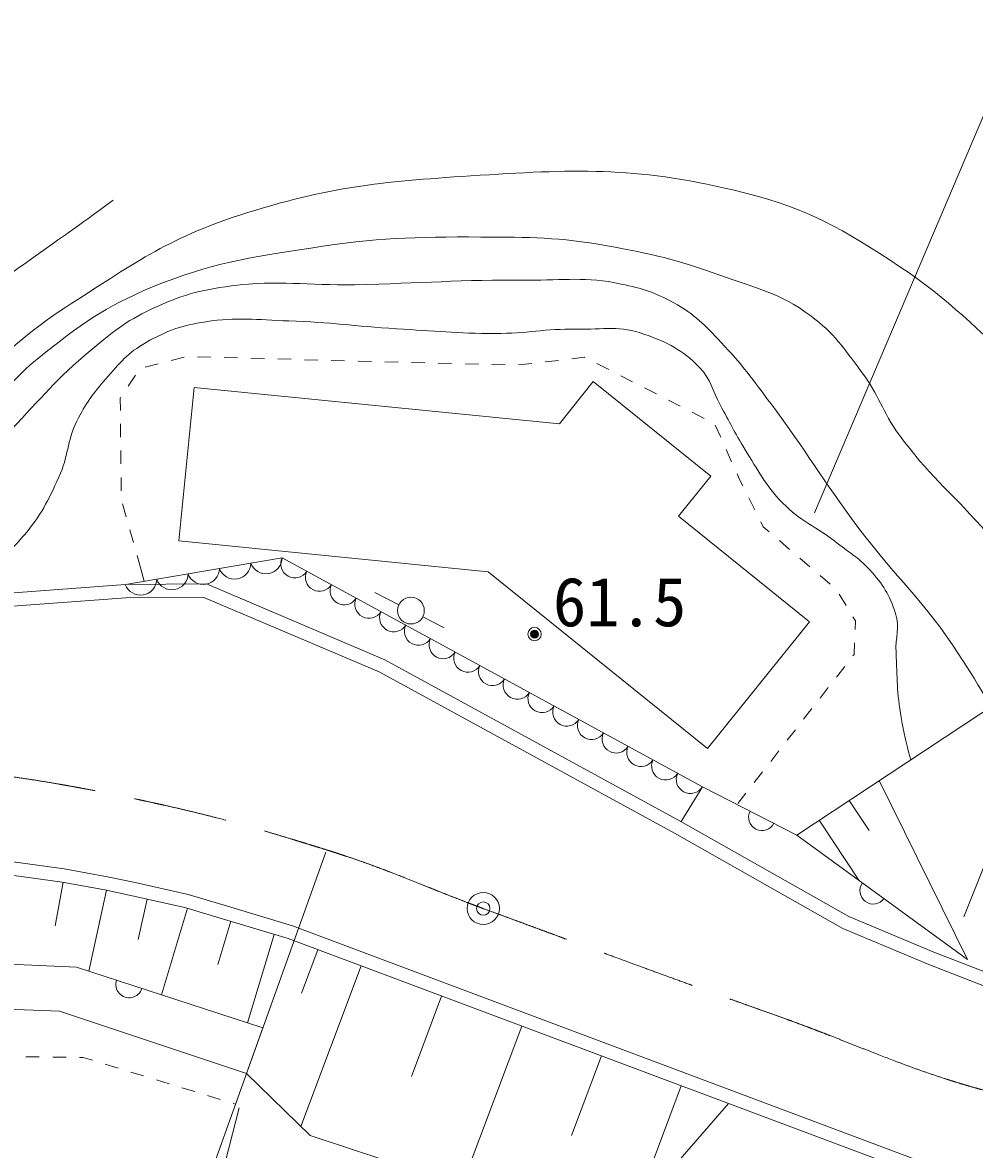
# Model space of a CAD drawing. Units: millimetres, scale not verified. Extents: x 40000 to 680000, y 20000 to 380000.
# Drawn here: x 150571 to 186140, y 266134 to 308260 of the extents above; entities that cross this region are included whole.
import ezdxf
from ezdxf.enums import TextEntityAlignment as Align

# ---------------------------------------------------------------- set-up
doc = ezdxf.new("R2010")
doc.units = ezdxf.units.MM
doc.header["$LTSCALE"] = 1000
doc.header["$PDMODE"] = 32
doc.header["$PDSIZE"] = 500
doc.linetypes.add('CHAIN', pattern=[18.5, 12, -1.5, 3.5, -1.5])
for name, color, linetype, lineweight in [('M-BGD', 7, 'Continuous', 13), ('M-BMK', 2, 'CHAIN', 13), ('M-BMK-SRVR', 3, 'Continuous', 13), ('M-STR-HTXT', 7, 'Continuous', 13)]:
    doc.layers.add(name, color=color, linetype=linetype, lineweight=lineweight)
doc.styles.add('ＭＳ ゴシック', font='')
doc.styles.get('ＭＳ ゴシック').set_extended_font_data('MS Gothic')

msp = doc.modelspace()

# ---------------------------------------------------------------- linework, layer by layer
at = {"layer": 'M-BGD'}
for p, q in [((156126, 295627), (156610, 295749)), ((157108, 295759), (157607, 295747)), ((158107, 295734), (158607, 295721)), ((171090, 295689), (171575, 295746)), ((171575, 295746), (171586, 295740)), ((155156, 295382), (155641, 295504)), ((159107, 295708), (159607, 295696)), ((160107, 295683), (160607, 295670)), ((161106, 295657), (161606, 295645)), ((162106, 295632), (162606, 295619)), ((163106, 295607), (163606, 295594)), ((164105, 295581), (164605, 295568)), ((165105, 295556), (165605, 295543)), ((166105, 295530), (166605, 295517)), ((167104, 295505), (167604, 295492)), ((168104, 295479), (168604, 295467)), ((169104, 295459), (169600, 295517)), ((170097, 295574), (170594, 295632)), ((172031, 295513), (172476, 295285)), ((154516, 294668), (154796, 295083)), ((172921, 295057), (173366, 294830)), ((156987, 294622), (156416, 288880)), ((170629, 293265), (156987, 294622)), ((171899, 294840), (170629, 293265)), ((176285, 291304), (171899, 294840)), ((173812, 294602), (174257, 294375)), ((154222, 294231), (154237, 294253)), ((154226, 293758), (154222, 294231)), ((174702, 294147), (175147, 293919)), ((175592, 293692), (176038, 293464)), ((154236, 292758), (154231, 293258)), ((176456, 293211), (176660, 292755)), ((154245, 291758), (154241, 292258)), ((176864, 292298), (177068, 291842)), ((154255, 290758), (154250, 291258)), ((175079, 289808), (176285, 291304)), ((177272, 291385), (177354, 291202)), ((177354, 291202), (177488, 290935)), ((154444, 289784), (154310, 290265)), ((177712, 290487), (177935, 290040)), ((179977, 285859), (175079, 289808)), ((178159, 289593), (178251, 289409)), ((154713, 288820), (154579, 289302)), ((178251, 289409), (178474, 289217)), ((156416, 288880), (167968, 287731)), ((178854, 288892), (179234, 288567)), ((155116, 287376), (154848, 288339)), ((179613, 288241), (179993, 287916)), ((167968, 287731), (176160, 281125)), ((180373, 287590), (180752, 287265)), ((164632, 286492), (163733, 286957)), ((181080, 286895), (181341, 286469)), ((165525, 286044), (166330, 285627)), ((181602, 286042), (181692, 285896)), ((176160, 281125), (179977, 285859)), ((181692, 285896), (181679, 285568)), ((181660, 285068), (181643, 284636)), ((181643, 284636), (181602, 284583)), ((181295, 284189), (180987, 283794)), ((180679, 283400), (180372, 283006)), ((179508, 277888), (187191, 282965)), ((180064, 282612), (179757, 282218)), ((179449, 281823), (179141, 281429)), ((178834, 281035), (178526, 280641)), ((178219, 280247), (177911, 279853)), ((182584, 279921), (185881, 273236)), ((175975, 279692), (175180, 278390)), ((177603, 279458), (177296, 279064)), ((181463, 279180), (182204, 278059)), ((180343, 278439), (181824, 276198)), ((152085, 276123), (151789, 274494)), ((153713, 275824), (153049, 272798)), ((155226, 275492), (154894, 273979)), ((156737, 275151), (155758, 271914)), ((158356, 274662), (157866, 273043)), ((159974, 274172), (158974, 270864)), ((161604, 273599), (160997, 271981)), ((163222, 272993), (160973, 266990)), ((138180, 271846), (151955, 271301)), ((166223, 271869), (165099, 268867)), ((151955, 271301), (158940, 268969)), ((159551, 270675), (158940, 268969)), ((169224, 270744), (166993, 264788)), ((172203, 269629), (171087, 266650)), ((150698, 269597), (151198, 269592)), ((151698, 269587), (152198, 269582)), ((152698, 269577), (152831, 269576)), ((152831, 269576), (153182, 269468)), ((153660, 269322), (154138, 269175)), ((154616, 269028), (155094, 268881)), ((158940, 268969), (161314, 266659)), ((155572, 268734), (156050, 268587)), ((156527, 268441), (157005, 268294)), ((175181, 268513), (173917, 265139)), ((157483, 268147), (157961, 268000)), ((158439, 267853), (158530, 267825)), ((174650, 265206), (176950, 267850)), ((161314, 266659), (167679, 264562))]:
    msp.add_line(p, q, dxfattribs=at)
for points in [[(83071, 294682), (112117, 287893), (115735, 287207), (118607, 286730), (121951, 286222), (130720, 285513), (140364, 285052), (146046, 286633), (154412, 287255)], [(82957, 294195), (112014, 287404), (115647, 286715), (118529, 286237), (121893, 285725), (130688, 285014), (140420, 284549), (146133, 286139), (154432, 286756)], [(67987, 290112), (113295, 279917), (115625, 279485), (117694, 279196), (121004, 278786), (123918, 278497), (126306, 278376), (143799, 277428), (145504, 277355), (148321, 277099), (150221, 276880), (152127, 276623), (153746, 276329), (154773, 276109), (156755, 275668), (158227, 275226), (160655, 274489), (186309, 264878)], [(154412, 287255), (160270, 288255), (175975, 279692)], [(154412, 287255), (157447, 287273), (164113, 284436), (175170, 278395), (181443, 274843), (184618, 273510), (187743, 272299), (190603, 271426), (194140, 270627), (197981, 270160), (201519, 270039), (204505, 270172), (206625, 270354), (213507, 272002), (239925, 280028)], [(154432, 286756), (157346, 286772), (163895, 283986), (174927, 277958), (181222, 274393), (184430, 273047), (187580, 271826), (190474, 270943), (194055, 270133), (197942, 269661), (201521, 269539), (204538, 269673), (206706, 269859), (213638, 271519), (240159, 279333)], [(87565, 285194), (113195, 279427), (115545, 278991), (117629, 278700), (120949, 278289), (123881, 277998), (126279, 277877), (143774, 276929), (145471, 276856), (148269, 276601), (150159, 276383), (152049, 276129), (153649, 275838), (154666, 275620), (156629, 275184), (158083, 274748), (160494, 274015), (186134, 264410), (188376, 263572)], [(175975, 279692), (179508, 277888), (185881, 273236)], [(127230, 272557), (137504, 273619), (152588, 272949), (159551, 270675)]]:
    msp.add_lwpolyline(points, dxfattribs=at)
for centre, radius in [((165083, 286277), 500), ((169704, 285398), 150), ((169704, 285398), 120), ((169704, 285398), 90), ((169704, 285398), 60), ((169704, 285398), 30), ((169704, 285398), 20)]:
    msp.add_circle(centre, radius, dxfattribs=at)
for centre, radius, start, end in [((159667, 288257), 603, 199.5348, 359.8322), ((160745, 288027), 527, 154.3127, 328.4861), ((157324, 287857), 603, 199.5348, 359.8322), ((158496, 288057), 603, 199.5348, 359.8322), ((161669, 287523), 527, 154.3127, 328.4861), ((154980, 287457), 603, 199.5348, 359.8322), ((156152, 287657), 603, 199.5348, 359.8322), ((162593, 287019), 527, 154.3127, 328.4861), ((163516, 286516), 527, 154.3127, 328.4861), ((164440, 286012), 527, 154.3127, 328.4861), ((165364, 285508), 527, 154.3127, 328.4861), ((166288, 285005), 527, 154.3127, 328.4861), ((167212, 284501), 527, 154.3127, 328.4861), ((168135, 283997), 527, 154.3127, 328.4861), ((169059, 283494), 527, 154.3127, 328.4861), ((169983, 282990), 527, 154.3127, 328.4861), ((170907, 282486), 527, 154.3127, 328.4861), ((171831, 281983), 527, 154.3127, 328.4861), ((172754, 281479), 527, 154.3127, 328.4861), ((173678, 280975), 527, 154.3127, 328.4861), ((174602, 280472), 527, 154.3127, 328.4861), ((175526, 279968), 527, 154.3127, 328.4861), ((178201, 278555), 500, 152.9461, 332.9461), ((182361, 275805), 500, 143.8691, 323.8691), ((154558, 272306), 500, 161.9202, 341.9202)]:
    msp.add_arc(centre, radius, start, end, dxfattribs=at)
for points, knots in [([(141784, 290809), (142825, 290879), (143265, 290983), (144158, 291297), (145690, 291836), (146216, 292777), (147502, 293768), (149379, 295216), (150195, 296341), (152191, 297621), (154623, 299181), (155981, 300192), (158733, 301074), (161969, 302111), (163920, 302308), (167311, 302528), (171156, 302777), (173412, 302882), (177161, 301992), (179591, 301415), (180903, 300740), (182994, 299375), (184995, 298069), (185948, 297091), (187683, 295449), (189346, 293876), (190017, 292729), (191718, 291197), (193205, 289857), (193974, 288954), (195752, 288035), (198070, 286837), (199595, 286650), (202145, 286099), (204949, 285493), (206582, 285385), (209450, 285336), (212948, 285276), (214938, 285276), (218392, 285827), (220612, 286181), (221696, 287072), (223910, 287462), (225006, 287655), (225633, 287726), (226745, 287729), (227715, 287731), (228079, 287695), (229221, 287554)], [0, 0, 0, 0, 1, 1, 1, 2, 2, 2, 3, 3, 3, 4, 4, 4, 5, 5, 5, 6, 6, 6, 7, 7, 7, 8, 8, 8, 9, 9, 9, 10, 10, 10, 11, 11, 11, 12, 12, 12, 13, 13, 13, 14, 14, 14, 15, 15, 15, 16, 16, 16, 16]), ([(141163, 293561), (143764, 294860), (144527, 295234), (146577, 296490), (148511, 297675), (149523, 298451), (151375, 299761), (152388, 300478), (152714, 300708), (153956, 301615)], [0, 0, 0, 0, 1, 1, 1, 2, 2, 2, 3, 3, 3, 3]), ([(142236, 288805), (143095, 289050), (143387, 289192), (144093, 289514), (145865, 290323), (146660, 291174), (148091, 292495), (149375, 293680), (149822, 294632), (151181, 295730), (152703, 296959), (153624, 297632), (155433, 298377), (157632, 299282), (158996, 299463), (161346, 299831), (163801, 300215), (165210, 300250), (167694, 300243), (169542, 300237), (170594, 300237), (172414, 299914), (174089, 299618), (175029, 299395), (176630, 298816), (177995, 298322), (178857, 298164), (180022, 297297), (180904, 296642), (181253, 296093), (181912, 295214), (182561, 294349), (182696, 293712), (183334, 292839), (184392, 291390), (185204, 290755), (186399, 289416), (187778, 287871), (188313, 286756), (189925, 285454), (191467, 284210), (192408, 283534), (194250, 282801), (196591, 281870), (198080, 281885), (200574, 281529), (203380, 281128), (204980, 280740), (207807, 280947), (210367, 281135), (211708, 281882), (214141, 282701), (215440, 283139), (216099, 283578), (217412, 283973), (219423, 284578), (220633, 284598), (222718, 284846), (224329, 285037), (224881, 285085), (226856, 285213)], [0, 0, 0, 0, 1, 1, 1, 2, 2, 2, 3, 3, 3, 4, 4, 4, 5, 5, 5, 6, 6, 6, 7, 7, 7, 8, 8, 8, 9, 9, 9, 10, 10, 10, 11, 11, 11, 12, 12, 12, 13, 13, 13, 14, 14, 14, 15, 15, 15, 16, 16, 16, 17, 17, 17, 18, 18, 18, 19, 19, 19, 20, 20, 20, 20]), ([(143267, 286425), (145088, 287831), (145649, 288257), (147027, 289596), (148331, 290864), (148894, 291735), (150153, 293049), (151277, 294222), (151845, 294953), (153097, 295990), (153926, 296676), (154401, 297081), (155374, 297541), (156479, 298062), (157167, 298258), (158379, 298413), (160163, 298641), (161185, 298428), (162983, 298461), (165510, 298509), (166925, 298654), (169453, 298631), (170817, 298619), (171608, 298773), (172942, 298486), (173738, 298314), (174194, 298180), (174905, 297783), (175691, 297344), (176054, 296958), (176674, 296305), (177470, 295465), (177844, 294928), (178539, 294003), (179860, 292244), (180464, 291159), (181784, 289399), (183209, 287499), (184276, 286631), (185560, 284634), (186045, 283880), (186228, 283613), (186747, 282671)], [0, 0, 0, 0, 1, 1, 1, 2, 2, 2, 3, 3, 3, 4, 4, 4, 5, 5, 5, 6, 6, 6, 7, 7, 7, 8, 8, 8, 9, 9, 9, 10, 10, 10, 11, 11, 11, 12, 12, 12, 13, 13, 13, 14, 14, 14, 14]), ([(147053, 286708), (147764, 286980), (148003, 287098), (148571, 287424), (149465, 287938), (149957, 288300), (150622, 289088), (151263, 289847), (151515, 290367), (151931, 291269), (152290, 292047), (152221, 292590), (152601, 293359), (152933, 294030), (153190, 294378), (153684, 294942), (154204, 295537), (154497, 295910), (155186, 296299), (155989, 296752), (156504, 296935), (157415, 297074), (158613, 297257), (159306, 297147), (160517, 297107), (162091, 297054), (162967, 296908), (164539, 296814), (165983, 296727), (166792, 296638), (168238, 296636), (169426, 296634), (170088, 296818), (171275, 296798), (172275, 296781), (172889, 296948), (173828, 296604), (174703, 296283), (175216, 296032), (175867, 295365), (176303, 294917), (176339, 294511), (176642, 293965), (176999, 293321), (177168, 292941), (177557, 292317), (178068, 291498), (178308, 290989), (178980, 290296), (179636, 289621), (180175, 289443), (180919, 288867), (181440, 288463), (181781, 288286), (182227, 287800), (182728, 287255), (182960, 286872), (183192, 286169), (183371, 285630), (183179, 285282), (183209, 284715), (183258, 283760), (183236, 283217), (183402, 282276), (183512, 281654), (183561, 281426), (183764, 280700)], [0, 0, 0, 0, 1, 1, 1, 2, 2, 2, 3, 3, 3, 4, 4, 4, 5, 5, 5, 6, 6, 6, 7, 7, 7, 8, 8, 8, 9, 9, 9, 10, 10, 10, 11, 11, 11, 12, 12, 12, 13, 13, 13, 14, 14, 14, 15, 15, 15, 16, 16, 16, 17, 17, 17, 18, 18, 18, 19, 19, 19, 20, 20, 20, 21, 21, 21, 22, 22, 22, 22])]:
    msp.add_open_spline(points, degree=3, knots=knots, dxfattribs=at)
msp.add_point((169704, 285398), dxfattribs=at)
at = {"layer": 'M-BMK'}
msp.add_open_spline([(68468, 292703), (73310, 291923), (74526, 291730), (78406, 291094), (80216, 290797), (81238, 290672), (83040, 290331), (87096, 289563), (89314, 288878), (93345, 287986), (97068, 287162), (99161, 286735), (102886, 285915), (106508, 285116), (108515, 284561), (112154, 283843), (115808, 283121), (117860, 282706), (121559, 282275), (126692, 281677), (129596, 281636), (134753, 281294), (138691, 281033), (140915, 281119), (144839, 280694), (148617, 280285), (150748, 280081), (154469, 279304), (157439, 278684), (159084, 278225), (161980, 277317), (164292, 276592), (165515, 275979), (167788, 275140), (172055, 273564), (174441, 272668), (178727, 271144), (182086, 269950), (183879, 268978), (187341, 268127), (192657, 266821), (195688, 265718), (201162, 265801), (205835, 265872), (207850, 266301), (212983, 267646)], degree=3, knots=[0, 0, 0, 0, 1, 1, 1, 2, 2, 2, 3, 3, 3, 4, 4, 4, 5, 5, 5, 6, 6, 6, 7, 7, 7, 8, 8, 8, 9, 9, 9, 10, 10, 10, 11, 11, 11, 12, 12, 12, 13, 13, 13, 14, 14, 14, 15, 15, 15, 15], dxfattribs=at)
at = {"layer": 'M-BMK-SRVR'}
msp.add_circle((167788, 275140), 600, dxfattribs=at)
msp.add_point((167788, 275140), dxfattribs=at)
at = {"layer": 'M-STR-HTXT'}
for p, q in [((180160, 289937), (187950, 308260)), ((185738, 274831), (197571, 304379)), ((161907, 277250), (153979, 255124)), ((158666, 267688), (154133, 249979))]:
    msp.add_line(p, q, dxfattribs=at)

# ---------------------------------------------------------------- texts
at = {"layer": 'M-BGD', "style": 'ＭＳ ゴシック'}
msp.add_text('61.5', height=1833, dxfattribs=at).set_placement((172883, 286605), align=Align.MIDDLE_CENTER)

doc.saveas('drawing.dxf')
